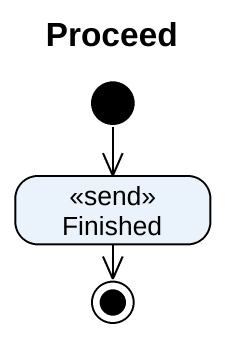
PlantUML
@startuml
title Proceed
hide empty description
state Finished <<send>>
[*] --> Finished
Finished --> [*]
@enduml
